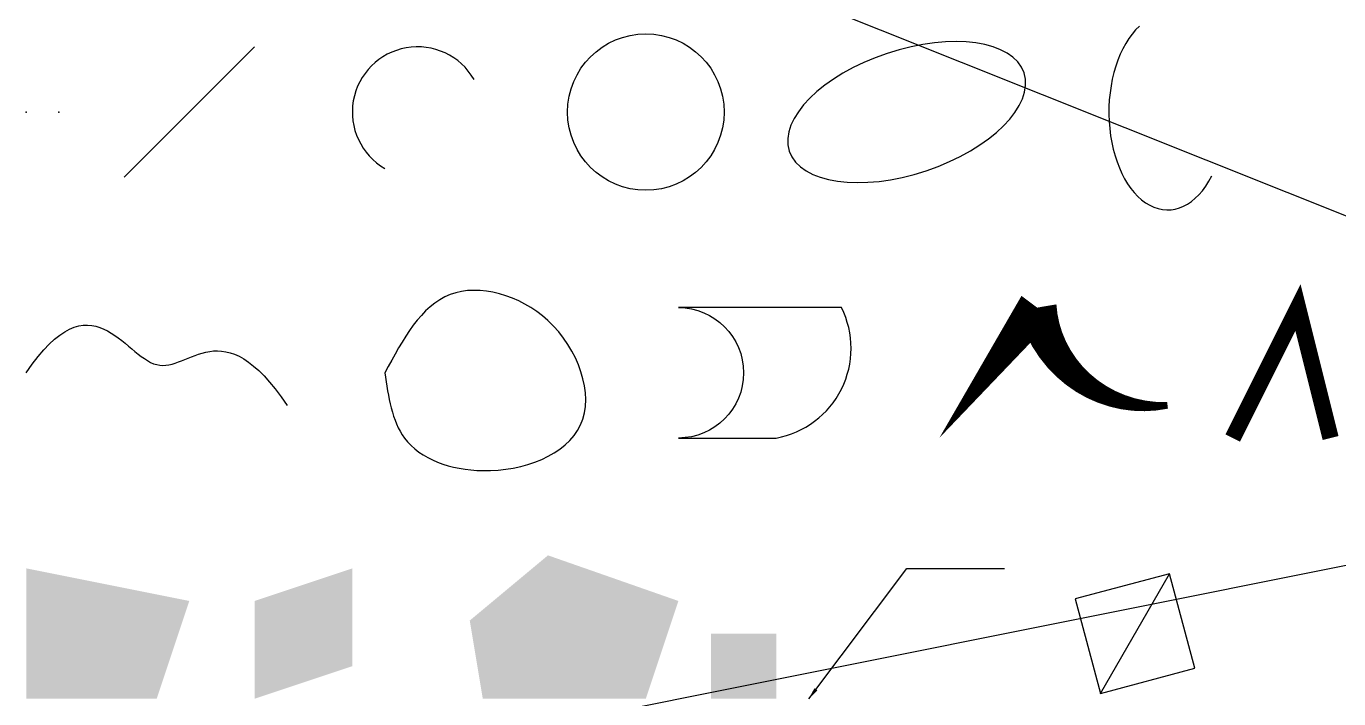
# Model space of a CAD drawing. Header units: millimetres. Extents: x 0 to 20.1, y -9 to 1.3.
import ezdxf

# ---------------------------------------------------------------- set-up
doc = ezdxf.new("R2010")
doc.units = ezdxf.units.MM
doc.layers.get('0').update_dxf_attribs({"linetype": 'CONTINUOUS'})
doc.dimstyles.get("Standard").update_dxf_attribs({"dimtxt": 0.18, "dimasz": 0.18, "dimexe": 0.18, "dimexo": 0.0625, "dimgap": 0.09, "dimtad": 0, "dimtih": 1, "dimtoh": 1, "dimdec": 4, "dimzin": 0, "dimdsep": 46, "dimcen": 0.09, "dimadec": 0, "dimazin": 0, "dimtfac": 1, "dimtdec": 4, "dimtofl": 0, "dimtmove": 0, "dimatfit": 3, "dimfxl": 1, "dimtolj": 1, "dimtzin": 0, "dimarcsym": 0})

# ---------------------------------------------------------------- blocks, each defined once
blk = doc.blocks.new('BOX')
blk.add_line((-0.5, -0.5), (0.5, 0.5))
blk.add_lwpolyline([(-0.5, -0.5), (0.5, -0.5), (0.5, 0.5), (-0.5, 0.5)], close=True)

msp = doc.modelspace()

# ---------------------------------------------------------------- hatches: boundary and pattern name
for color, points in [(5, [(7, -9), (9.5, -9), (10, -7.5), (8, -6.8), (6.8, -7.8)]), (6, [(10.5, -9), (11.5, -9), (11.5, -8), (10.5, -8)])]:
    msp.add_hatch(color=color).paths.add_polyline_path(points)

# ---------------------------------------------------------------- linework, layer by layer
msp.add_line((1.5, -1), (3.5, 1))
at = {"color": 2}
msp.add_xline((10, 2.5), (0.928477, -0.371391), dxfattribs=at)
at = {"color": 1}
msp.add_ray((0, -11), (0.980581, 0.196116), dxfattribs=at)
msp.add_lwpolyline([(14, -5, 0, 0.6, 0), (15.5, -3, 0.6, 0.1, 0.4), (17.5, -4.5, 0.1, 0.1, 0)], format="xyseb")
at = {"const_width": 0.25}
msp.add_lwpolyline([(18.5, -5), (19.5, -3), (20, -5)], dxfattribs=at)
msp.add_lwpolyline([(10, -5), (11.5, -5, 0.5), (12.5, -3), (10, -3, -1)], format="xyb", close=True)
msp.add_circle((9.5, 0), 1.2)
msp.add_arc((6, 0), 1, 30, 240)
for centre, major_axis, ratio, start_param, end_param in [((13.5, 0), (1.8, 0.6), 0.5, 0, 6.283185), ((17.5, 0), (0, 1.5), 0.6, 0.5, 4)]:
    msp.add_ellipse(centre, major_axis=major_axis, ratio=ratio, start_param=start_param, end_param=end_param)
msp.add_open_spline([(0, -4), (1, -2.5), (2, -5), (3, -3), (4, -4.5)], degree=3)
msp.add_spline([(5.5, -4), (6.5, -2.8), (8, -3.2), (8.5, -4.8), (7, -5.5), (5.8, -5), (5.5, -4)], degree=3)
for p in [(0, 0), (0.5, 0)]:
    msp.add_point(p)
at = {"color": 3}
msp.add_solid([(0, -9), (2, -9), (0, -7), (2.5, -7.5)], dxfattribs=at)
at = {"color": 4}
msp.add_trace([(3.5, -9), (5, -8.5), (3.5, -7.5), (5, -7)], dxfattribs=at)

# ---------------------------------------------------------------- block references
at = {"xscale": 1.5, "yscale": 1.5, "rotation": 15}
msp.add_blockref('BOX', (17, -8), dxfattribs=at)

# ---------------------------------------------------------------- leaders
msp.add_leader([(12, -9), (13.5, -7), (15, -7)], dimstyle='Standard')

doc.saveas('drawing.dxf')
